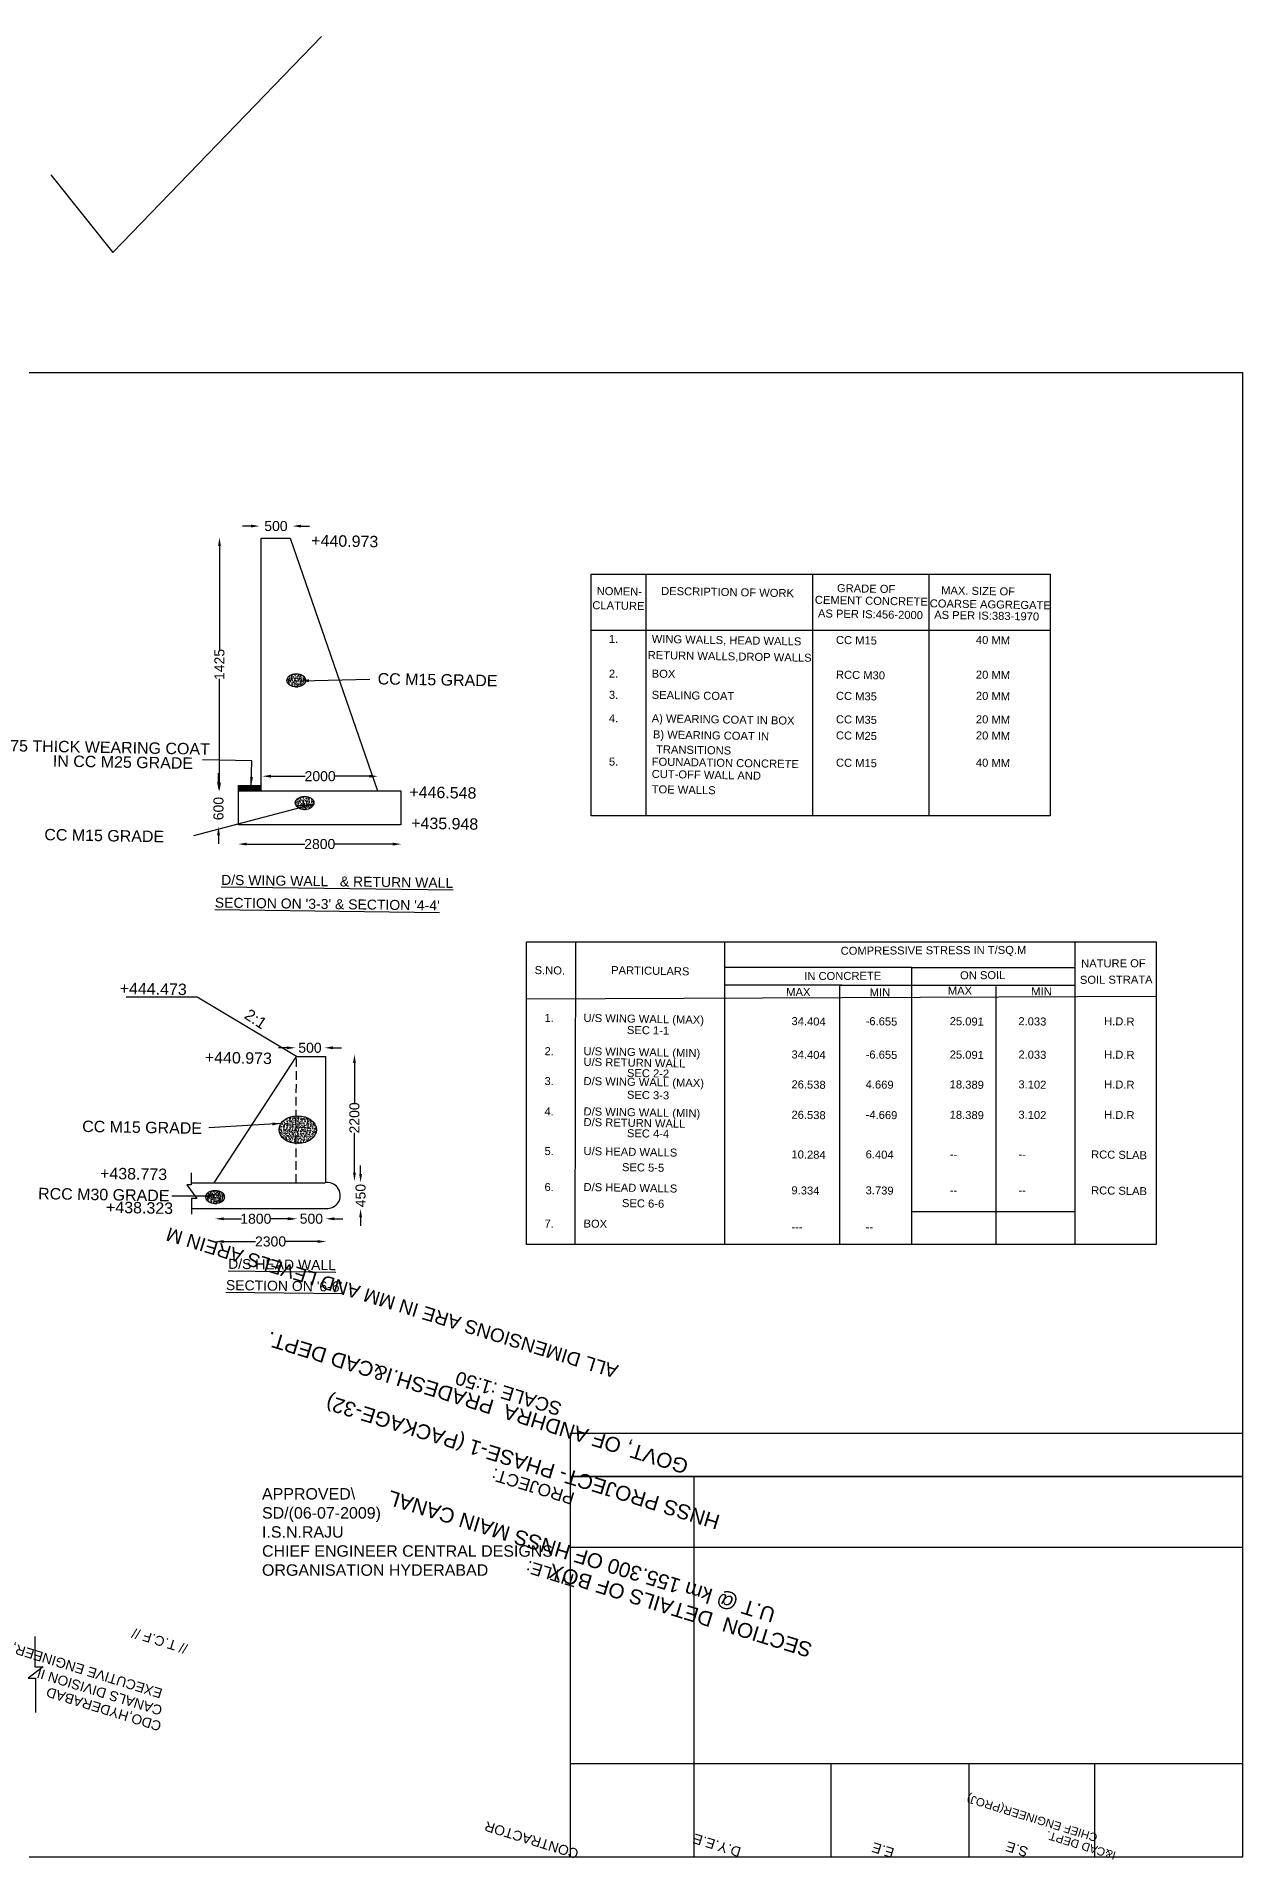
# Model space of a CAD drawing. Header units: millimetres. Extents: x -339 to 38875, y 4320 to 36213.
# Drawn here: x 17772 to 38875, y 4320 to 36213 of the extents above; entities that cross this region are included whole.
import ezdxf

# ---------------------------------------------------------------- set-up
doc = ezdxf.new("R2010")
doc.units = ezdxf.units.MM
doc.header["$MEASUREMENT"] = 0
doc.linetypes.add('DASHED', pattern=[0.75, 0.5, -0.25])
for name, color, linetype in [('DIM', 7, 'Continuous'), ('DWG', 7, 'Continuous'), ('TXT', 7, 'Continuous'), ('TXT @ 1', 7, 'Continuous')]:
    doc.layers.add(name, color=color, linetype=linetype)
doc.styles.add('Notes', font='arial.ttf', dxfattribs={"height": 0.1})
doc.styles.get("Standard").update_dxf_attribs({"font": 'arial.ttf'})
doc.dimstyles.new('Civil', dxfattribs={"dimtxt": 175, "dimasz": 150, "dimexe": 0.1, "dimexo": 0.0625, "dimgap": 0.09, "dimtad": 0, "dimdec": 0, "dimzin": 12, "dimdsep": 46, "dimtxsty": 'Standard', "dimcen": 0.1, "dimse1": 1, "dimse2": 1, "dimadec": 5, "dimazin": 2, "dimtfac": 1, "dimtdec": 0, "dimtofl": 0, "dimtmove": 0, "dimatfit": 3, "dimfxl": 1, "dimfrac": 1, "dimtolj": 1, "dimtzin": 0, "dimarcsym": 0})
pattern_1 = [(50, (0, 0), (71.72602, -6.27521), [7.5, -82.5]), (355, (0, 0), (-13.87513, 75.21921), [6, -66]), (100.45144, (5.98, -0.52), (57.85088, 68.944), [6.37402, -70.11421]), (46.1842, (0, 20), (106.72413, -16.55193), [11.25, -123.75]), (96.63564, (8.89, 18.62), (93.4662, 97.41186), [9.56103, -105.17138]), (351.18416, (0, 20), (93.4662, 97.41186), [9, -99]), (21, (10, 15), (59.6907, -40.26189), [7.5, -82.5]), (326, (10, 15), (24.33153, 72.515), [6, -66]), (71.45144, (14.974, 11.645), (84.02224, 32.25312), [6.37402, -70.11421]), (37.5, (0, 0), (1.215986, 33.289385), [0, -65.2, 0, -67, 0, -66.25]), (7.5, (0, 0), (26.306954, 39.44117), [0, -38.2, 0, -63.7, 0, -25.25]), (327.5, (-22.3, 0), (53.382244, -2.255487), [0, -25, 0, -78, 0, -103.5]), (317.5, (-32.3, 0), (58.31862, 10.0105), [0, -32.5, 0, -51.8, 0, -73.5])]

# ---------------------------------------------------------------- blocks, each defined once
blk = doc.blocks.new('*D20')
at = {"layer": 'Defpoints', "color": 0, "transparency": 16777216}
for p in [(20895, 15150), (22841, 15150), (22841, 15131)]:
    blk.add_point(p, dxfattribs=at)
at = {"layer": 'DIM', "color": 0, "lineweight": -2, "transparency": 16777216}
for p, q in [((21045, 15131), (21605, 15131)), ((22691, 15131), (22131, 15131))]:
    blk.add_line(p, q, dxfattribs=at)
at = {"layer": 'DIM', "color": 0, "transparency": 16777216}
for points in [[(21045, 15156), (21045, 15106), (20895, 15131)], [(22691, 15156), (22691, 15106), (22841, 15131)]]:
    blk.add_solid(points, dxfattribs=at)
at = {"layer": 'DIM', "color": 0, "transparency": 16777216, "insert": (21868, 15131), "char_height": 175, "attachment_point": 5}
blk.add_mtext('\\A1;2300', dxfattribs=at)
blk = doc.blocks.new('*D21')
at = {"layer": 'Defpoints', "color": 0, "transparency": 16777216}
for p in [(20900, 15496), (22319, 15529), (22319, 15496)]:
    blk.add_point(p, dxfattribs=at)
at = {"layer": 'DIM', "color": 0, "lineweight": -2, "transparency": 16777216}
for p, q in [((21050, 15529), (21357, 15529)), ((22169, 15529), (21862, 15529))]:
    blk.add_line(p, q, dxfattribs=at)
at = {"layer": 'DIM', "color": 0, "transparency": 16777216}
for points in [[(21050, 15554), (21050, 15504), (20900, 15529)], [(22169, 15554), (22169, 15504), (22319, 15529)]]:
    blk.add_solid(points, dxfattribs=at)
at = {"layer": 'DIM', "color": 0, "transparency": 16777216, "insert": (21610, 15529), "char_height": 175, "attachment_point": 5}
blk.add_mtext('\\A1;1800', dxfattribs=at)
blk = doc.blocks.new('*D22')
at = {"layer": 'Defpoints', "color": 0, "transparency": 16777216}
for p in [(22333, 15525), (22831, 15529), (22831, 15525)]:
    blk.add_point(p, dxfattribs=at)
at = {"layer": 'DIM', "color": 0, "lineweight": -2, "transparency": 16777216}
for p, q in [((22183, 15529), (22033, 15529)), ((22981, 15529), (23131, 15529))]:
    blk.add_line(p, q, dxfattribs=at)
at = {"layer": 'DIM', "color": 0, "transparency": 16777216}
for points in [[(22183, 15554), (22183, 15504), (22333, 15529)], [(22981, 15554), (22981, 15504), (22831, 15529)]]:
    blk.add_solid(points, dxfattribs=at)
at = {"layer": 'DIM', "color": 0, "transparency": 16777216, "insert": (22582, 15529), "char_height": 175, "attachment_point": 5}
blk.add_mtext('\\A1;500', dxfattribs=at)
blk = doc.blocks.new('*D23')
at = {"layer": 'Defpoints', "color": 0, "transparency": 16777216}
for p in [(23192, 16164), (23192, 15705), (23443, 15705)]:
    blk.add_point(p, dxfattribs=at)
at = {"layer": 'DIM', "color": 0, "lineweight": -2, "transparency": 16777216}
for p, q in [((23443, 16314), (23443, 16464)), ((23443, 15555), (23443, 15405))]:
    blk.add_line(p, q, dxfattribs=at)
at = {"layer": 'DIM', "color": 0, "transparency": 16777216}
for points in [[(23418, 16314), (23468, 16314), (23443, 16164)], [(23418, 15555), (23468, 15555), (23443, 15705)]]:
    blk.add_solid(points, dxfattribs=at)
at = {"layer": 'DIM', "color": 0, "transparency": 16777216, "insert": (23443, 15935), "char_height": 175, "attachment_point": 5, "rotation": 90}
blk.add_mtext('\\A1;450', dxfattribs=at)
blk = doc.blocks.new('*D24')
at = {"layer": 'Defpoints', "color": 0, "transparency": 16777216}
for p in [(23201, 18403), (23336, 18403), (23201, 16186)]:
    blk.add_point(p, dxfattribs=at)
at = {"layer": 'DIM', "color": 0, "lineweight": -2, "transparency": 16777216}
for p, q in [((23336, 18253), (23336, 17557)), ((23336, 16336), (23336, 17032))]:
    blk.add_line(p, q, dxfattribs=at)
at = {"layer": 'DIM', "color": 0, "transparency": 16777216}
for points in [[(23311, 18253), (23361, 18253), (23336, 18403)], [(23311, 16336), (23361, 16336), (23336, 16186)]]:
    blk.add_solid(points, dxfattribs=at)
at = {"layer": 'DIM', "color": 0, "transparency": 16777216, "insert": (23336, 17294), "char_height": 175, "attachment_point": 5, "rotation": 90}
blk.add_mtext('\\A1;2200', dxfattribs=at)
blk = doc.blocks.new('*D25')
at = {"layer": 'Defpoints', "color": 0, "transparency": 16777216}
for p in [(22304, 18502), (22811, 18520), (22811, 18502)]:
    blk.add_point(p, dxfattribs=at)
at = {"layer": 'DIM', "color": 0, "lineweight": -2, "transparency": 16777216}
for p, q in [((22154, 18520), (22004, 18520)), ((22961, 18520), (23111, 18520))]:
    blk.add_line(p, q, dxfattribs=at)
at = {"layer": 'DIM', "color": 0, "transparency": 16777216}
for points in [[(22154, 18545), (22154, 18495), (22304, 18520)], [(22961, 18545), (22961, 18495), (22811, 18520)]]:
    blk.add_solid(points, dxfattribs=at)
at = {"layer": 'DIM', "color": 0, "transparency": 16777216, "insert": (22557, 18520), "char_height": 175, "attachment_point": 5}
blk.add_mtext('\\A1;500', dxfattribs=at)
blk = doc.blocks.new('*D26')
at = {"layer": 'Defpoints', "color": 0, "transparency": 16777216}
for p in [(21302, 22139), (24157, 22139), (24157, 22084)]:
    blk.add_point(p, dxfattribs=at)
at = {"layer": 'DIM', "color": 0, "lineweight": -2, "transparency": 16777216}
for p, q in [((21452, 22084), (22467, 22084)), ((24007, 22084), (22992, 22084))]:
    blk.add_line(p, q, dxfattribs=at)
at = {"layer": 'DIM', "color": 0, "transparency": 16777216}
for points in [[(21452, 22109), (21452, 22059), (21302, 22084)], [(24007, 22109), (24007, 22059), (24157, 22084)]]:
    blk.add_solid(points, dxfattribs=at)
at = {"layer": 'DIM', "color": 0, "transparency": 16777216, "insert": (22729, 22084), "char_height": 175, "attachment_point": 5}
blk.add_mtext('\\A1;2800', dxfattribs=at)
blk = doc.blocks.new('*D27')
at = {"layer": 'Defpoints', "color": 0, "transparency": 16777216}
for p in [(21724, 23277), (23746, 23277), (23746, 23271)]:
    blk.add_point(p, dxfattribs=at)
at = {"layer": 'DIM', "color": 0, "lineweight": -2, "transparency": 16777216}
for p, q in [((21874, 23271), (22472, 23271)), ((23596, 23271), (22998, 23271))]:
    blk.add_line(p, q, dxfattribs=at)
at = {"layer": 'DIM', "color": 0, "transparency": 16777216}
for points in [[(21874, 23296), (21874, 23246), (21724, 23271)], [(23596, 23296), (23596, 23246), (23746, 23271)]]:
    blk.add_solid(points, dxfattribs=at)
at = {"layer": 'DIM', "color": 0, "transparency": 16777216, "insert": (22735, 23271), "char_height": 175, "attachment_point": 5}
blk.add_mtext('\\A1;2000', dxfattribs=at)
blk = doc.blocks.new('*D28')
at = {"layer": 'Defpoints', "color": 0, "transparency": 16777216}
for p in [(20957, 23022), (20996, 23022), (20996, 22389)]:
    blk.add_point(p, dxfattribs=at)
at = {"layer": 'DIM', "color": 0, "lineweight": -2, "transparency": 16777216}
for p, q in [((20957, 23172), (20957, 23322)), ((20957, 22239), (20957, 22089))]:
    blk.add_line(p, q, dxfattribs=at)
at = {"layer": 'DIM', "color": 0, "transparency": 16777216}
for points in [[(20932, 23172), (20982, 23172), (20957, 23022)], [(20932, 22239), (20982, 22239), (20957, 22389)]]:
    blk.add_solid(points, dxfattribs=at)
at = {"layer": 'DIM', "color": 0, "transparency": 16777216, "insert": (20957, 22705), "char_height": 175, "attachment_point": 5, "rotation": 90}
blk.add_mtext('\\A1;600', dxfattribs=at)
blk = doc.blocks.new('*D29')
at = {"layer": 'Defpoints', "color": 0, "transparency": 16777216}
for p in [(20974, 27447), (21052, 27447), (21052, 23006)]:
    blk.add_point(p, dxfattribs=at)
at = {"layer": 'DIM', "color": 0, "lineweight": -2, "transparency": 16777216}
for p, q in [((20974, 27297), (20974, 25481)), ((20974, 23156), (20974, 24973))]:
    blk.add_line(p, q, dxfattribs=at)
at = {"layer": 'DIM', "color": 0, "transparency": 16777216}
for points in [[(20949, 27297), (20999, 27297), (20974, 27447)], [(20949, 23156), (20999, 23156), (20974, 23006)]]:
    blk.add_solid(points, dxfattribs=at)
at = {"layer": 'DIM', "color": 0, "transparency": 16777216, "insert": (20974, 25227), "char_height": 175, "attachment_point": 5, "rotation": 90}
blk.add_mtext('\\A1;1425', dxfattribs=at)
blk = doc.blocks.new('*D30')
at = {"layer": 'Defpoints', "color": 0, "transparency": 16777216}
for p in [(21674, 27525), (22251, 27647), (22251, 27525)]:
    blk.add_point(p, dxfattribs=at)
at = {"layer": 'DIM', "color": 0, "lineweight": -2, "transparency": 16777216}
for p, q in [((21524, 27647), (21374, 27647)), ((22401, 27647), (22551, 27647))]:
    blk.add_line(p, q, dxfattribs=at)
at = {"layer": 'DIM', "color": 0, "transparency": 16777216}
for points in [[(21524, 27672), (21524, 27622), (21674, 27647)], [(22401, 27672), (22401, 27622), (22251, 27647)]]:
    blk.add_solid(points, dxfattribs=at)
at = {"layer": 'DIM', "color": 0, "transparency": 16777216, "insert": (21962, 27647), "char_height": 175, "attachment_point": 5}
blk.add_mtext('\\A1;500', dxfattribs=at)

msp = doc.modelspace()

# ---------------------------------------------------------------- hatches: boundary and pattern name
at = {"layer": 'DWG'}
h = msp.add_hatch(dxfattribs=at)
h.set_pattern_fill('AR-CONC', color=256, scale=10)
h.set_pattern_definition([(50, (16587.92, 2752.78), (71.72602, -6.27521), [7.5, -82.5]), (355, (16587.92, 2752.78), (-13.87513, 75.21921), [6, -66]), (100.45144, (16593.896, 2752.26), (57.85088, 68.944), [6.37402, -70.1142]), (46.1842, (16587.92, 2772.78), (106.72413, -16.55193), [11.25, -123.75]), (96.63564, (16596.81, 2771.4), (93.4662, 97.41186), [9.56103, -105.1714]), (351.18416, (16587.92, 2772.78), (93.4662, 97.41186), [9, -99]), (21, (16597.92, 2767.78), (59.6907, -40.26189), [7.5, -82.5]), (326, (16597.92, 2767.78), (24.33153, 72.515), [6, -66]), (71.45144, (16602.89, 2764.426), (84.02224, 32.25312), [6.37402, -70.1142]), (37.5, (16587.919, 2752.78), (1.215986, 33.289385), [0, -65.2, 0, -67, 0, -66.25]), (7.5, (16587.92, 2752.78), (26.306954, 39.44117), [0, -38.2, 0, -63.7, 0, -25.25]), (327.5, (16565.62, 2752.78), (53.382244, -2.255487), [0, -25, 0, -78, 0, -103.5]), (317.5, (16555.62, 2752.78), (58.31862, 10.0105), [0, -32.5, 0, -51.8, 0, -73.5])])
edge = h.paths.add_edge_path()
edge.add_ellipse((22317.8, 24948.7), major_axis=(-163, 0), ratio=0.7110593, start_angle=0, end_angle=360)
h = msp.add_hatch(color=256, dxfattribs=at)
h.dxf.hatch_style = 1
h.paths.add_polyline_path([(21704.2, 23107.4), (21308.8, 23107.4), (21308.8, 23013.7), (21704.2, 23013.7)])
h = msp.add_hatch(dxfattribs=at)
h.set_pattern_fill('AR-CONC', color=256, scale=10)
h.set_pattern_definition([(50, (16733.76, 608.5), (71.72602, -6.27521), [7.5, -82.5]), (355, (16733.76, 608.5), (-13.87513, 75.21921), [6, -66]), (100.45144, (16739.74, 607.98), (57.85088, 68.944), [6.37402, -70.1142]), (46.1842, (16733.76, 628.5), (106.72413, -16.55193), [11.25, -123.75]), (96.63564, (16742.66, 627.12), (93.4662, 97.41186), [9.56103, -105.1714]), (351.18416, (16733.76, 628.5), (93.4662, 97.41186), [9, -99]), (21, (16743.76, 623.5), (59.6907, -40.26189), [7.5, -82.5]), (326, (16743.76, 623.5), (24.33153, 72.515), [6, -66]), (71.45144, (16748.74, 620.145), (84.02224, 32.25312), [6.37402, -70.1142]), (37.5, (16733.763, 608.5), (1.215986, 33.289385), [0, -65.2, 0, -67, 0, -66.25]), (7.5, (16733.763, 608.5), (26.306954, 39.44117), [0, -38.2, 0, -63.7, 0, -25.25]), (327.5, (16711.463, 608.5), (53.382244, -2.255487), [0, -25, 0, -78, 0, -103.5]), (317.5, (16701.463, 608.5), (58.31862, 10.0105), [0, -32.5, 0, -51.8, 0, -73.5])])
edge = h.paths.add_edge_path()
edge.add_ellipse((22463.6, 22804.4), major_axis=(-163, 0), ratio=0.7110593, start_angle=0, end_angle=360)
h = msp.add_hatch(dxfattribs=at)
h.set_pattern_fill('AR-CONC', color=256, scale=10)
h.set_pattern_definition(pattern_1)
edge = h.paths.add_edge_path()
edge.add_ellipse((22343.3, 17089.4), major_axis=(-327.7, 0), ratio=0.7388948, start_angle=274.48642, end_angle=445.31239)
edge.add_line((22316.5, 16848), (22317.7, 17330.8))
h = msp.add_hatch(dxfattribs=at)
h.set_pattern_fill('AR-CONC', color=256, scale=10)
h.set_pattern_definition(pattern_1)
edge = h.paths.add_edge_path()
edge.add_ellipse((22343.3, 17089.4), major_axis=(-327.7, 0), ratio=0.7388948, start_angle=85.31239, end_angle=274.48642)
edge.add_line((22317.7, 17330.8), (22316.5, 16848))
h = msp.add_hatch(dxfattribs=at)
h.set_pattern_fill('AR-CONC', color=256, scale=10)
h.set_pattern_definition([(50, (15168.995, -6285.85), (71.72602, -6.27521), [7.5, -82.5]), (355, (15168.995, -6285.85), (-13.87513, 75.21921), [6, -66]), (100.45144, (15174.97, -6286.376), (57.85088, 68.944), [6.37402, -70.1142]), (46.1842, (15168.995, -6265.85), (106.72413, -16.55193), [11.25, -123.75]), (96.63564, (15177.89, -6267.23), (93.4662, 97.41186), [9.56103, -105.1714]), (351.18416, (15169, -6265.85), (93.4662, 97.41186), [9, -99]), (21, (15178.995, -6270.85), (59.6907, -40.26189), [7.5, -82.5]), (326, (15178.995, -6270.85), (24.33153, 72.515), [6, -66]), (71.45144, (15183.97, -6274.21), (84.02224, 32.25312), [6.37402, -70.1142]), (37.5, (15168.995, -6285.853), (1.215986, 33.289385), [0, -65.2, 0, -67, 0, -66.25]), (7.5, (15168.995, -6285.853), (26.306954, 39.44117), [0, -38.2, 0, -63.7, 0, -25.25]), (327.5, (15146.695, -6285.853), (53.382244, -2.255487), [0, -25, 0, -78, 0, -103.5]), (317.5, (15136.695, -6285.853), (58.31862, 10.0105), [0, -32.5, 0, -51.8, 0, -73.5])])
edge = h.paths.add_edge_path()
edge.add_ellipse((20898.9, 15910), major_axis=(-163, 0), ratio=0.7110593, start_angle=0, end_angle=360)

# ---------------------------------------------------------------- linework, layer by layer
msp.add_lwpolyline([(38875.4, 4362.4), (-339.5, 4362.4), (-339.5, 30333.4), (38875.4, 30333.4)], close=True)
at = {"layer": 'DIM'}
for points in [[(18020.6, 33792.2), (19107.8, 32435), (22758.3, 36212.6)], [(28432.6, 26805.3), (28432.6, 22578.8)], [(31351.8, 26805.3), (31351.8, 22578.8)], [(33387.8, 26805.3), (33387.8, 22578.8)], [(27475.9, 25825.2), (35509.7, 25825.2)], [(27205.2, 20373.7), (27189.8, 15077.8)], [(29809.8, 20373.7), (29809.8, 15077.8)], [(35940.1, 20373.7), (35940.1, 15077.8)], [(33085.3, 19924.1), (29809.8, 19924.1)], [(33085.3, 19924.1), (33085.3, 15077.8)], [(33085.3, 19924.1), (35940.1, 19924.1)], [(31861.4, 19618.2), (29809.8, 19618.2)], [(31820.8, 19618.2), (35940.1, 19618.2)], [(31820.8, 19599.7), (31820.8, 15077.8)], [(34560, 19594.8), (34560, 15077.8)], [(26347, 19378.8), (37365.3, 19424.7)], [(33085.3, 15656.1), (35940.1, 15656.1)]]:
    msp.add_lwpolyline(points, dxfattribs=at)
for points in [[(27475.9, 26805.3), (35509.7, 26805.3), (35509.7, 22578.8), (27475.9, 22578.8)], [(26347, 20373.7), (37365.3, 20373.7), (37365.3, 15077.8), (26347, 15077.8)]]:
    msp.add_lwpolyline(points, close=True, dxfattribs=at)
at = {"layer": 'DWG'}
for points in [[(21704.2, 23013.7), (21704.2, 27433.9), (22209.9, 27433.9), (23739.4, 23013.7)], [(21308.8, 23013.7), (21308.8, 23107.4), (21704.2, 23107.4)], [(22320.1, 18365.3), (20584.1, 19405.4), (19343.2, 19405.4)], [(20882.4, 16160), (22320.1, 18365.3), (22831.1, 18365.3), (22831.1, 16161.7)], [(20480.7, 16333.7), (20480.7, 16123.9), (20404.6, 16123.9), (20574.9, 15885.1), (20484.3, 15885.1), (20484.3, 15610.2)], [(20480.7, 16160), (22820.8, 16160)], [(20484.3, 15711.5), (22867.9, 15711.5)], [(17744.8, 8219.4), (17744.8, 7690.9), (17889.5, 7690.9), (17629.1, 7492.8), (17757.2, 7492.8), (17757.2, 6890)]]:
    msp.add_lwpolyline(points, dxfattribs=at)
msp.add_lwpolyline([(21308.8, 23013.7), (24147.5, 23013.7), (24147.5, 22422.8), (21308.8, 22422.8)], close=True, dxfattribs=at)
at = {"layer": 'DWG', "linetype": 'DASHED', "ltscale": 300}
msp.add_lwpolyline([(22314.9, 16160), (22320.1, 18365.3)], dxfattribs=at)
at = {"layer": 'DWG'}
msp.add_arc((22862.2, 15937.6), 226.2, 271.44143, 100.54435, dxfattribs=at)
for centre, major_axis, ratio in [((22317.8, 24948.7), (-163, 0), 0.7110593), ((22463.6, 22804.4), (-163, 0), 0.7110593), ((22343.3, 17089.4), (-327.7, 0), 0.7388948), ((20898.9, 15910), (-163, 0), 0.7110593)]:
    msp.add_ellipse(centre, major_axis=major_axis, ratio=ratio, dxfattribs=at)
at = {"layer": 'TXT'}
for p, q in [((29273.7, 11018.7), (29273.7, 4362.7)), ((27123.1, 9786.9), (38874.5, 9786.9)), ((27119, 6001.1), (38874.7, 6001.1)), ((31671.1, 5999.8), (31671.1, 4370.8)), ((34086.7, 5999.6), (34086.7, 4365.4)), ((36284.5, 5999.6), (36284.5, 4365.4))]:
    msp.add_line(p, q, dxfattribs=at)
for points in [[(27118, 11777.1), (38875.4, 11777.1), (38875.4, 4362.4), (27118, 4362.4)], [(27121, 11018.7), (38874, 11018.7), (38874, 11018.7), (27121, 11018.7)]]:
    msp.add_lwpolyline(points, close=True, dxfattribs=at)

# ---------------------------------------------------------------- texts
for s, height, rotation, p in [('+440.973', 200, 359.01066, (22578.4, 27295.5)), ('NOMEN-', 140, 359.01066, (27573.2, 26443.2)), ('DESCRIPTION OF WORK', 140, 359.01066, (28700.8, 26443.2)), ('GRADE OF', 140, 359.01066, (31777.6, 26492.8)), ('MAX. SIZE OF', 140, 359.01066, (33600.8, 26454)), ('CLATURE', 140, 359.01066, (27496.8, 26193.7)), ('CEMENT CONCRETE', 140, 359.01066, (31390.7, 26288.4)), ('AS PER IS:456-2000', 140, 359.01066, (31445.3, 26050.5)), ('COARSE AGGREGATE', 140, 359.01066, (33400.7, 26226.3)), ('AS PER IS:383-1970', 140, 359.01066, (33478.5, 26026.5)), ('1.', 140, 359.01066, (27787.4, 25604.2)), ('WING WALLS, HEAD WALLS', 140, 359.01066, (28536.2, 25604.2)), ('CC M15', 140, 359.01066, (31759.7, 25586.6)), ('40 MM', 140, 359.01066, (34208.6, 25586.6)), ('RETURN WALLS,DROP WALLS', 140, 359.01066, (28465.7, 25322.7)), ('CC M15 GRADE', 200, 359.01066, (23740.7, 24878)), ('2.', 140, 359.01066, (27787.4, 24996.9)), ('BOX', 140, 359.01066, (28536.2, 24996.9)), ('RCC M30', 140, 359.01066, (31759.7, 24979.3)), ('20 MM', 140, 359.01066, (34208.6, 24979.3)), ('3.', 140, 359.01066, (27787.4, 24626.5)), ('SEALING COAT', 140, 359.01066, (28536.2, 24626.5)), ('CC M35', 140, 359.01066, (31759.7, 24608.9)), ('20 MM', 140, 359.01066, (34208.6, 24608.9)), ('4.', 140, 359.01066, (27787.4, 24215.9)), ('A) WEARING COAT IN BOX', 140, 359.01066, (28536.2, 24215.9)), ('CC M35', 140, 359.01066, (31759.7, 24198.3)), ('20 MM', 140, 359.01066, (34208.6, 24198.3)), ('B) WEARING COAT IN ', 140, 359.01066, (28557.6, 23934.3)), ('CC M25', 140, 359.01066, (31759.7, 23916.7)), ('20 MM', 140, 359.01066, (34208.6, 23916.7)), ('75 THICK WEARING COAT', 200, 359.01066, (17311, 23706.5)), ('IN CC M25 GRADE', 200, 359.01066, (18057.4, 23440.2)), (' TRANSITIONS', 140, 359.01066, (28557.6, 23673.8)), ('5.', 140, 359.01066, (27787.4, 23457.7)), ('CUT-OFF WALL AND ', 140, 359.01066, (28536.2, 23242.1)), ('FOUNADATION CONCRETE', 140, 359.01066, (28536.2, 23457.7)), ('CC M15', 140, 359.01066, (31759.7, 23440.1)), ('40 MM', 140, 359.01066, (34208.6, 23440.1)), ('+446.548', 200, 359.01066, (24295.1, 22897)), ('TOE WALLS', 140, 359.01066, (28536.2, 22974.5)), ('CC M15 GRADE', 200, 359.01066, (17908.1, 22151.5)), ('+435.948', 200, 359.01066, (24327.1, 22353.9)), ('%%UD/S WING WALL   & RETURN WALL', 175, 359.23979, (21001.7, 21370.9)), ("%%USECTION ON '3-3' & SECTION '4-4'", 175, 359.23979, (20891.3, 20974.2)), ('COMPRESSIVE STRESS IN T/SQ.M', 140, 0.29165, (31843.2, 20147.8)), ('S.NO.', 140, 359.01066, (26487.4, 19810.6)), ('PARTICULARS', 140, 359.01066, (27826.1, 19810.6)), ('IN CONCRETE', 140, 0.29165, (31206.2, 19704.5)), ('ON SOIL', 140, 0.29165, (33933.1, 19718.8)), ('SOIL STRATA', 140, 0.29165, (36030, 19639)), ('NATURE OF', 140, 0.29165, (36051.5, 19924.9)), ('+444.473', 200, 359.01066, (19226.9, 19462.4)), ('MAX', 140, 0.29165, (30891.5, 19425)), ('MIN', 140, 0.29165, (32351.6, 19419.9)), ('MAX', 140, 0.29165, (33718.6, 19447.5)), ('MIN', 140, 0.29165, (35178.6, 19437.2)), ('2:1', 200, 326.46772, (21391.6, 19048.9)), ('1.', 140, 359.01066, (26660.5, 18975.1)), ('U/S WING WALL (MAX)', 140, 359.01066, (27343.1, 18975.1)), ('SEC 1-1', 140, 359.01066, (28102.6, 18763.9)), ('34.404', 140, 359.01066, (30981.4, 18917.6)), ('-6.655', 140, 359.01066, (32279.3, 18917.6)), ('25.091', 140, 359.01066, (33750.2, 18917.6)), ('2.033', 140, 359.01066, (34952, 18917.6)), ('H.D.R', 140, 359.01066, (36451.8, 18917.6)), ('2.', 140, 359.01066, (26660.5, 18392)), ('U/S WING WALL (MIN)', 140, 359.01066, (27343.1, 18392)), ('+440.973', 200, 359.01066, (20716.7, 18255.3)), ('U/S RETURN WALL', 140, 359.01066, (27343.1, 18205.7)), ('34.404', 140, 359.01066, (30981.4, 18334.4)), ('-6.655', 140, 359.01066, (32279.3, 18334.4)), ('25.091', 140, 359.01066, (33750.2, 18334.4)), ('2.033', 140, 359.01066, (34952, 18334.4)), ('H.D.R', 140, 359.01066, (36451.8, 18334.4)), ('3.', 140, 359.01066, (26660.5, 17869.5)), ('D/S WING WALL (MAX)', 140, 359.01066, (27343.1, 17869.5)), ('SEC 2-2', 140, 359.01066, (28102.6, 18011)), ('26.538', 140, 359.01066, (30981.4, 17812)), ('4.669', 140, 359.01066, (32279.3, 17812)), ('18.389', 140, 359.01066, (33750.2, 17812)), ('3.102', 140, 359.01066, (34952, 17812)), ('H.D.R', 140, 359.01066, (36451.8, 17812)), ('SEC 3-3', 140, 359.01066, (28102.6, 17629.5)), ('CC M15 GRADE', 200, 359.01066, (18570.5, 17048.2)), ('4.', 140, 359.01066, (26660.5, 17338.5)), ('D/S WING WALL (MIN)', 140, 359.01066, (27343.1, 17338.5)), ('D/S RETURN WALL', 140, 359.01066, (27343.1, 17152.2)), ('26.538', 140, 359.01066, (30981.4, 17280.9)), ('-4.669', 140, 359.01066, (32279.3, 17280.9)), ('18.389', 140, 359.01066, (33750.2, 17280.9)), ('3.102', 140, 359.01066, (34952, 17280.9)), ('H.D.R', 140, 359.01066, (36451.8, 17280.9)), ('SEC 4-4', 140, 359.01066, (28102.6, 16957.5)), ('5.', 140, 359.01066, (26660.5, 16644.8)), ('U/S HEAD WALLS', 140, 359.01066, (27343.1, 16644.8)), ('10.284', 140, 359.01066, (30981.4, 16587.2)), ('6.404', 140, 359.01066, (32279.3, 16587.2)), ('--', 140, 359.01066, (33750.2, 16587.2)), ('--', 140, 359.01066, (34952, 16587.2)), ('RCC SLAB', 140, 359.01066, (36223.9, 16587.2)), ('+438.773', 200, 359.01066, (18883.1, 16226.1)), ('SEC 5-5', 140, 359.01066, (28015.9, 16363)), ('RCC M30 GRADE', 200, 359.01066, (17799.5, 15872.3)), ('6.', 140, 359.01066, (26660.5, 16016.1)), ('D/S HEAD WALLS', 140, 359.01066, (27343.1, 16016.1)), ('9.334', 140, 359.01066, (30981.4, 15958.6)), ('3.739', 140, 359.01066, (32279.3, 15958.6)), ('--', 140, 359.01066, (33750.2, 15958.6)), ('--', 140, 359.01066, (34952, 15958.6)), ('RCC SLAB', 140, 359.01066, (36223.9, 15958.6)), ('+438.323', 200, 359.01066, (18987.3, 15633)), ('SEC 6-6', 140, 359.01066, (28015.9, 15734.3)), ('7.', 140, 359.01066, (26660.5, 15376.7)), ('BOX', 140, 359.01066, (27343.1, 15376.7)), ('---', 140, 359.01066, (30981.4, 15319.1)), ('--', 140, 359.01066, (32279.3, 15319.1)), ('%%UD/S HEAD WALL', 175, 359.23979, (21124, 14654.3)), ("%%USECTION ON '6-6'", 175, 359.23979, (21085.5, 14282.1))]:
    msp.add_text(s, height=height, rotation=rotation, dxfattribs=at).set_placement(p)
at = {"layer": 'TXT', "insert": (21718.3, 10817.7), "char_height": 200, "width": 5356.927, "attachment_point": 1}
msp.add_mtext('APPROVED\\\\\\PSD/(06-07-2009)\\PI.S.N.RAJU\\PCHIEF ENGINEER CENTRAL DESIGNS ORGANISATION HYDERABAD', dxfattribs=at)
at = {"layer": 'TXT @ 1', "style": 'Notes'}
for s, height, p in [('ALL DIMENSIONS ARE IN MM AND LEVELS AREIN M ', 237.6, (27969.4, 12960.9)), ('GOVT, OF ANDHRA  PRADESH.I&CAD DEPT.', 259.2, (29200.1, 11305.1)), ('SCALE :1:50', 237.6, (26981.9, 12303.5)), ('HNSS PROJECT- PHASE-1 (PACKAGE-32)', 259.2, (29751.1, 10337.1)), ('PROJECT:', 216, (27204.2, 10728.4)), ('U.T @ km 155.300 OF HNSS MAIN CANAL', 259.2, (30721.9, 8706.5)), ('TITLE:', 216, (27244.9, 9286.4)), ('SECTION  DETAILS OF BOX', 259.2, (31364.1, 8096.9)), ('// T.C.F //', 171.462, (20429.1, 8080.3)), ('EXECUTIVE ENGINEER,', 171.462, (19989.6, 7300.1)), ('CANALS DIVISION II', 171.462, (19990.4, 7000.8)), ('CDO,HYDERABAD', 171.462, (19973.5, 6725.4)), ('CHIEF ENGINEER(PROJ)', 144, (36350.7, 4764.2)), ('CONTRACTOR', 172.8, (27273.7, 4493.7)), ('I&CAD DEPT.', 144, (36671.4, 4452.1)), ('D.Y.E.E', 172.8, (30114, 4524.1)), ('E.E', 172.8, (32794.8, 4510.1)), ('S.E', 172.8, (35139.3, 4525.9))]:
    msp.add_text(s, height=height, rotation=162.91013, dxfattribs=at).set_placement(p)

# ---------------------------------------------------------------- dimensions: what is measured, and where the dimension line sits
at = {"layer": 'DIM'}
for p1, p2, distance, text, picture, middle in [((21673.7, 27525.1), (22251.3, 27525.1), 122, '500', '*D30', (21962.5, 27647.2)), ((21052.2, 23006.2), (21052.2, 27447.5), 78.3, '1425', '*D29', (20973.9, 25226.8)), ((20995.5, 22389.1), (20995.5, 23021.5), 38.9, '600', '*D28', (20956.7, 22705.3)), ((21724.1, 23276.5), (23745.7, 23276.5), -5.5, '2000', '*D27', (22734.9, 23271)), ((21302, 22139.4), (24156.7, 22139.4), -55.5, '2800', '*D26', (22729.4, 22083.9)), ((22303.8, 18502), (22811, 18502), 18.1, '500', '*D25', (22557.4, 18520.1)), ((23200.5, 16185.9), (23200.5, 18402.5), -135.9, '2200', '*D24', (23336.4, 17294.2)), ((23191.8, 16164.5), (23191.8, 15704.8), 251.5, '450', '*D23', (23443.2, 15934.7)), ((20900.2, 15496.3), (22318.8, 15496.3), 33.2, '1800', '*D21', (21609.5, 15529.5)), ((22333, 15524.8), (22831.2, 15524.8), 4.7, '500', '*D22', (22582.1, 15529.5)), ((20895.5, 15150.4), (22840.7, 15150.4), -19, '2300', '*D20', (21868.1, 15131.4))]:
    dim = msp.add_aligned_dim(p1=p1, p2=p2, distance=distance, text=text, dimstyle='Civil', dxfattribs=at)
    dim.commit()
    dim.dimension.update_dxf_attribs({"geometry": picture, "text_midpoint": middle})

# ---------------------------------------------------------------- leaders
for points in [[(22391.3, 24939.1), (23605.8, 24967.5)], [(21530.7, 23107.4), (21541.3, 23539.5), (20677.7, 23560.8)], [(22318.4, 22751.8), (22624.3, 22784.8), (20517.7, 22229.5)], [(22049.3, 17196.4), (20787.9, 17120.6)], [(20871.2, 15923.9), (20141.9, 15923.9)]]:
    msp.add_leader(points, dimstyle='Civil', override={"dimgap": 0.09, "dimtad": 0}, dxfattribs=at)

doc.saveas('drawing.dxf')
